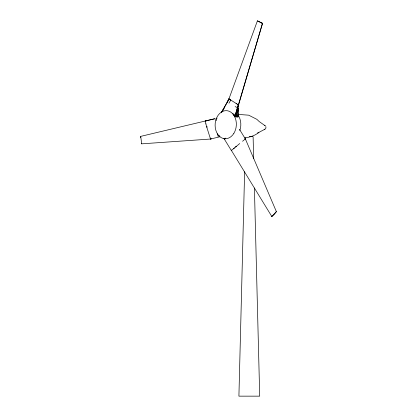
<?xml version="1.0" encoding="UTF-8"?>
<svg xmlns="http://www.w3.org/2000/svg" width="417" height="417" viewBox="0 0 417 417"><rect width="100%" height="100%" fill="white"/><g stroke="black" fill="none" stroke-linecap="round" stroke-linejoin="round"><path stroke-width="0.63" d="M244.623 171.783L238.91 396.15L259.708 396.15L254.412 188.041M245.451 139.268L245.498 137.318M238.576 104.818L238.097 116.937L234.74 116.734L238.274 104.797L228.943 98.892L257.409 20.85L262.601 23.388L257.409 20.85M219.952 136.771L210.496 139.038L141.697 143.839L141.712 143.443M238.373 106.564L238.68 104.531L262.491 23.237M141.697 143.839L140.696 136.375L214.776 118.756L205.169 121.013L205.539 121.034M238.097 116.911L234.886 116.744L238.274 104.797L238.759 104.735L237.382 104.234M223.309 109.78L221.552 112.324L228.943 98.892L228.579 100.127L228.943 98.892L229.892 99.486M262.533 23.394L238.42 104.839L238.18 104.73L238.649 104.818M239.457 129.291L245.384 138.96L276.377 211.638L274.063 214.609L271.821 216.512L231.435 150.49L239.707 143.547M276.377 211.638L271.717 216.522M238.143 115.186L234.886 116.744L238.326 108.29M238.19 113.46L234.886 116.744L238.279 110.01M227.088 102.259L228.938 98.907M228.261 100.679L221.552 112.324L224.633 107.388M228.928 103.228L230.799 100.075M234.886 116.744L238.232 111.735M271.733 216.402L272.291 215.745M224.544 139.429L225.753 138.09M231.68 150.495L231.31 150.469L231.685 150.13L231.31 150.469L223.903 138.381M244.774 139.627L245.384 138.96L244.769 137.964M265.28 129.02L265.942 127.93L265.843 126.565M236.747 103.854L236.1 103.572M245.128 139.169L245.29 138.861M244.685 139.539L245.384 138.96M242.558 141.259L243.981 140.117M211.471 138.804L210.502 139.038L206.66 126.789L206.952 126.632M206.535 120.805L205.305 121.008L205.221 121.503L206.66 126.789L206.952 126.643M236.204 146.482L235.813 146.893M210.397 138.71L210.554 139.012M234.463 147.952L233.556 148.567M217.137 118.147L215.98 118.423L216.225 120.669M219.686 135.827L217.945 136.244L217.674 133.774M236.038 146.659L235.824 146.888M245.827 137.803C250.508 137 255.256 135.468 258.931 132.356L257.784 132.976L264.946 129.202A1.804 1.355 -86.4 0 1 264.242 129.202M207.134 120.711L208.338 120.513M249.309 136.667L253.103 136.667L253.666 158.778M238.123 114.404L248.699 115.181L256.856 119.325L259.228 121.571L265.363 125.903M237.998 104.636L238.274 104.797M205.977 123.979L205.972 123.875M264.691 125.663L265.045 125.725M238.154 104.432L238.759 104.735M229.668 99.241L230.664 99.871M261.568 22.982L262.319 23.326M235.297 114.852L232.842 113.685L234.422 116.228M235.136 106.554L237.414 107.701M206.66 126.789L207.03 127.263M210.382 138.027L210.496 139.038M140.623 136.547L140.691 137.542M237.888 114.91A14.069 10.602 -86.4 0 1 239.817 130.526M233.838 133.398A14.069 10.602 -86.4 0 0 227.63 110.792A14.069 10.602 -86.4 0 0 215.74 129.922A14.069 10.602 -86.4 0 0 233.838 133.398"/></g></svg>
